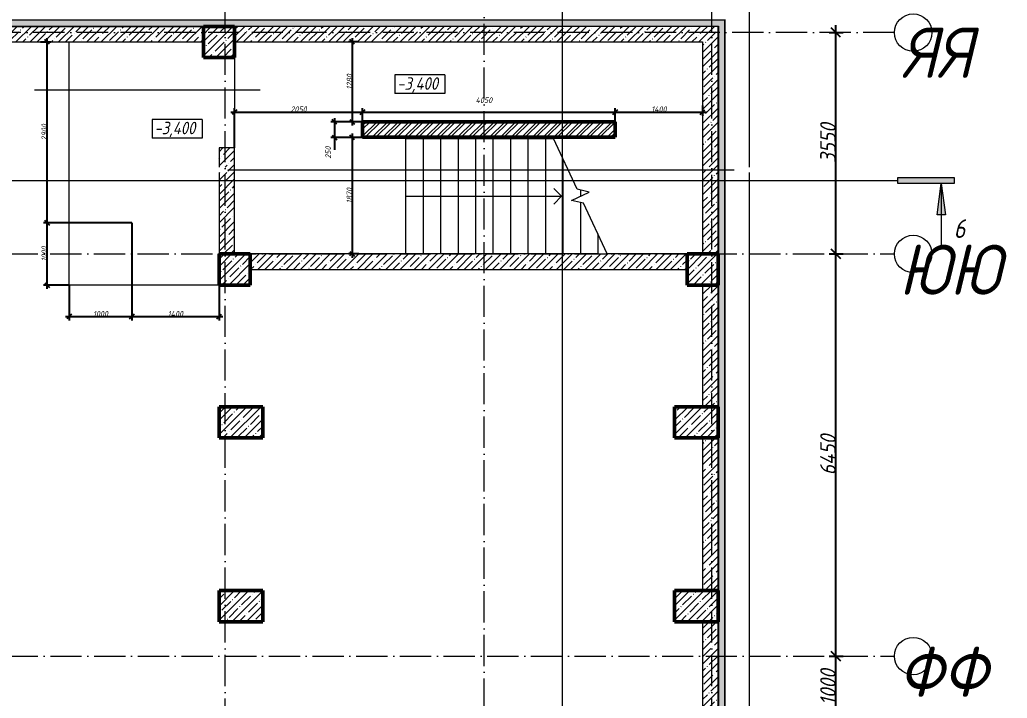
# Model space of a CAD drawing. Header units: millimetres. Extents: x -606178 to 312196, y -19338 to 632709.
# Drawn here: x -510011 to -494185, y 526699 to 537581 of the extents above; entities that cross this region are included whole.
import ezdxf

# ---------------------------------------------------------------- set-up
doc = ezdxf.new("R2010")
doc.units = ezdxf.units.MM
doc.linetypes.add('50_200_ШТРИХ_1Т_ш5_п1_п1_', pattern=[700, 500, -100, 0, -100])
for name, color, linetype, lineweight in [('A-____-____-DIMS', 7, 'Continuous', 9), ('A-DETL-GENF-OTLN-2', 7, 'Continuous', 5), ('A-FLOR-____-OTLN', 7, 'Continuous', 9), ('A-WALL-____-MCUT', 7, 'Continuous', 13), ('A-WALL-____-MCUT-1', 7, 'Continuous', 9), ('A-WALL-____-MCUT-2', 7, 'Continuous', 50), ('A-WALL-____-MCUT-3', 7, 'Continuous', 9), ('A-WALL-____-PATT-1', 7, 'Continuous', 9), ('A-WALL-FNSH-MCUT-1', 7, 'Continuous', 9), ('G-____-____-DIMS', 7, 'Continuous', 9), ('G-____-____-SYMB', 7, 'Continuous', 9), ('S-COLS-____-MCUT', 7, 'Continuous', 50), ('S-COLS-____-OTLN', 7, 'Continuous', 9), ('S-GRID-____-IDEN', 7, 'Continuous', 9), ('S-GRID-____-OTLN-1', 7, '50_200_ШТРИХ_1Т_ш5_п1_п1_', 9), ('S-STRS-____-MBND', 7, 'Continuous', 9), ('S-STRS-____-OTLN-1', 7, 'Continuous', 9)]:
    doc.layers.add(name, color=color, linetype=linetype, lineweight=lineweight)
for name, color, linetype, lineweight, true_color in [('A-DETL-GENF-OTLN-3', 9, 'Continuous', 9, 0x808080), ('A-WALL-____-PATT-2', 7, 'Continuous', 9, 0x787878), ('G-____-____-SYMB-1', 9, 'Continuous', 9, 0x808080)]:
    doc.layers.add(name, color=color, linetype=linetype, lineweight=lineweight, true_color=true_color)
doc.styles.add('ISOCPEUR_I', font='isocpeui.ttf', dxfattribs={"width": 0.9, "height": 2.5})
doc.styles.add('ISOCPEUR_I_1', font='isocpeui.ttf', dxfattribs={"width": 0.85, "height": 2.5})
doc.styles.add('ISOCPEUR_I_2', font='isocpeui.ttf', dxfattribs={"width": 0.85, "height": 2.3})
doc.styles.add('ISOCPEUR_I_7', font='isocpeui.ttf', dxfattribs={"width": 0.9, "height": 90})
doc.styles.add('ISOCPEUR_I_9', font='isocpeui.ttf', dxfattribs={"width": 0.9, "height": 250})
doc.dimstyles.new('ISO-1_8_0_9К_СРЕДНИЙ_Кладочные', dxfattribs={"dimscale": 304.8, "dimtxt": 89.638306, "dimasz": 0.246063, "dimexe": 0.19685, "dimexo": 0, "dimgap": 0, "dimtad": 1, "dimdec": 3, "dimrnd": 0.001, "dimdsep": 46, "dimtxsty": 'ISOCPEUR_I_7', "dimblk1": 'OBLIQUE', "dimblk2": 'OBLIQUE', "dimsah": 1, "dimcen": 0.09, "dimdle": 0.19685, "dimazin": 0, "dimtfac": 1, "dimtdec": 4, "dimtix": 1, "dimtmove": 2, "dimatfit": 3, "dimfxl": 1, "dimtvp": 1, "dimtolj": 1, "dimtzin": 0, "dimarcsym": 2})
doc.dimstyles.new('ISO-1_8_0_9К_СРЕДНИЙ_Кладочные_1', dxfattribs={"dimscale": 304.8, "dimtxt": 89.638306, "dimasz": 0.246063, "dimexe": 0.19685, "dimexo": 0, "dimgap": 0, "dimtad": 1, "dimdec": 3, "dimrnd": 0.001, "dimdsep": 46, "dimtxsty": 'ISOCPEUR_I_7', "dimblk1": 'OBLIQUE', "dimblk2": 'OBLIQUE', "dimsah": 1, "dimcen": 0.09, "dimdle": 0.19685, "dimazin": 0, "dimtfac": 1, "dimtdec": 4, "dimtix": 1, "dimtmove": 0, "dimatfit": 3, "dimfxl": 1, "dimtvp": 1, "dimtolj": 1, "dimtzin": 0, "dimarcsym": 2})
doc.dimstyles.new('ISO-1_8_0_9К_СРЕДНИЙ_Кладочные_2', dxfattribs={"dimscale": 304.8, "dimtxt": 89.638306, "dimasz": 0.246063, "dimexe": 0.19685, "dimexo": 0, "dimgap": 0, "dimtad": 1, "dimdec": 3, "dimrnd": 0.001, "dimdsep": 46, "dimtxsty": 'ISOCPEUR_I_7', "dimblk1": 'OBLIQUE', "dimblk2": 'OBLIQUE', "dimsah": 1, "dimcen": 0.09, "dimdle": 0.19685, "dimazin": 0, "dimtfac": 1, "dimtdec": 4, "dimtix": 1, "dimtmove": 1, "dimatfit": 3, "dimfxl": 1, "dimtvp": 1, "dimtolj": 1, "dimtzin": 0, "dimarcsym": 2})
doc.dimstyles.new('ISO-2_5_0_9К_БОЛЬШОЙ_ОСИ', dxfattribs={"dimscale": 304.8, "dimtxt": 248.995294, "dimasz": 0.492126, "dimexe": 0.393701, "dimexo": 0, "dimgap": 0, "dimtad": 1, "dimdec": 0, "dimzin": 0, "dimdsep": 46, "dimtxsty": 'ISOCPEUR_I_9', "dimblk1": 'OBLIQUE', "dimblk2": 'OBLIQUE', "dimsah": 1, "dimcen": 0.09, "dimdle": 0.393701, "dimazin": 0, "dimtfac": 1, "dimtdec": 4, "dimtix": 1, "dimtmove": 0, "dimatfit": 3, "dimfxl": 1, "dimtvp": 1, "dimtolj": 1, "dimtzin": 0, "dimarcsym": 2})
pattern_1 = [(45, (-600067.05, 451794.26), (-114.04925, 114.04925), []), (45, (-599953, 451794.26), (-114.04925, 114.04925), [201.612, -40.322, 3.353, -36.97])]
pattern_2 = [(0, (-600067.05, 451794.26), (120.967, 69.841), [80.645, -161.29]), (120, (-600067.05, 451794.26), (-120.96808, 69.84086), [80.645, -161.29]), (60, (-600067.05, 451794.26), (-8e-05, 139.68186), [0, -161.29, 80.645, 0])]

# ---------------------------------------------------------------- blocks, each defined once
blk = doc.blocks.new('BSC_Колонна _Прямоугольная - 500х700-V111-АР1_Кладочный план подвала в осях 1-64_Ю-ЯЯ')
at = {"layer": 'S-COLS-____-OTLN'}
h = blk.add_hatch(dxfattribs=at)
h.set_pattern_fill('FP_127', color=256, style=0, pattern_type=2)
h.set_pattern_definition([(315, (-79331.04, 93600), (114.04925, 114.04925), []), (315, (-79331.04, 93485.95), (114.04925, 114.04925), [201.613, -40.323, 3.353, -36.97])])
h.paths.add_polyline_path([(-250, 350), (-250, -350), (250, -350), (250, 350)], flags=0)
at = {"layer": 'S-COLS-____-MCUT'}
for p, q in [((250, 350), (-250, 350)), ((-250, 350), (-250, -350)), ((250, -350), (250, 350)), ((-250, -350), (250, -350))]:
    blk.add_line(p, q, dxfattribs=at)
blk = doc.blocks.new('BSC_Колонна _Прямоугольная - 500х700-V112-АР1_Кладочный план подвала в осях 1-64_Ю-ЯЯ')
at = {"layer": 'S-COLS-____-OTLN'}
h = blk.add_hatch(dxfattribs=at)
h.set_pattern_fill('FP_128', color=256, style=0, pattern_type=2)
h.set_pattern_definition([(315, (-79331.04, 100900), (114.04925, 114.04925), []), (315, (-79331.04, 100785.95), (114.04925, 114.04925), [201.613, -40.323, 3.353, -36.97])])
h.paths.add_polyline_path([(-250, 350), (-250, -350), (250, -350), (250, 350)], flags=0)
at = {"layer": 'S-COLS-____-MCUT'}
for p, q in [((250, 350), (-250, 350)), ((-250, 350), (-250, -350)), ((250, -350), (250, 350)), ((-250, -350), (250, -350))]:
    blk.add_line(p, q, dxfattribs=at)
blk = doc.blocks.new('BSC_Колонна _Прямоугольная - 500х500-V113-АР1_Кладочный план подвала в осях 1-64_Ю-ЯЯ')
at = {"layer": 'S-COLS-____-OTLN'}
h = blk.add_hatch(dxfattribs=at)
h.set_pattern_fill('FP_129', color=256, style=0, pattern_type=2)
h.set_pattern_definition([(135, (85431.04, -93250), (-114.04925, -114.04925), []), (135, (85431.04, -93135.95), (-114.04925, -114.04925), [201.613, -40.323, 3.353, -36.97])])
h.paths.add_polyline_path([(250, 250), (-250, 250), (-250, -250), (250, -250)], flags=0)
at = {"layer": 'S-COLS-____-MCUT'}
for p, q in [((250, 250), (-250, 250)), ((-250, 250), (-250, -250)), ((250, -250), (250, 250)), ((-250, -250), (250, -250))]:
    blk.add_line(p, q, dxfattribs=at)
blk = doc.blocks.new('BSC_Колонна _Прямоугольная - 500х500-V114-АР1_Кладочный план подвала в осях 1-64_Ю-ЯЯ')
at = {"layer": 'S-COLS-____-OTLN'}
h = blk.add_hatch(dxfattribs=at)
h.set_pattern_fill('FP_130', color=256, style=0, pattern_type=2)
h.set_pattern_definition([(135, (81781.04, -101000), (-114.04925, -114.04925), []), (135, (81781.04, -100885.95), (-114.04925, -114.04925), [201.613, -40.323, 3.353, -36.97])])
h.paths.add_polyline_path([(250, 250), (-250, 250), (-250, -250), (250, -250)], flags=0)
at = {"layer": 'S-COLS-____-MCUT'}
for p, q in [((250, 250), (-250, 250)), ((-250, 250), (-250, -250)), ((250, -250), (250, 250)), ((-250, -250), (250, -250))]:
    blk.add_line(p, q, dxfattribs=at)
blk = doc.blocks.new('BSC_Колонна _Прямоугольная - 500х700-V170-АР1_Кладочный план подвала в осях 1-64_Ю-ЯЯ')
at = {"layer": 'S-COLS-____-OTLN'}
h = blk.add_hatch(dxfattribs=at)
h.set_pattern_fill('FP_189', color=256, style=0, pattern_type=2)
h.set_pattern_definition([(315, (-76381.04, 93600), (114.04925, 114.04925), []), (315, (-76381.04, 93485.95), (114.04925, 114.04925), [201.613, -40.323, 3.353, -36.97])])
h.paths.add_polyline_path([(-250, 350), (-250, -350), (250, -350), (250, 350)], flags=0)
at = {"layer": 'S-COLS-____-MCUT'}
for p, q in [((250, 350), (-250, 350)), ((-250, 350), (-250, -350)), ((250, -350), (250, 350)), ((-250, -350), (250, -350))]:
    blk.add_line(p, q, dxfattribs=at)
blk = doc.blocks.new('BSC_Колонна _Прямоугольная - 500х700-V171-АР1_Кладочный план подвала в осях 1-64_Ю-ЯЯ')
at = {"layer": 'S-COLS-____-OTLN'}
h = blk.add_hatch(dxfattribs=at)
h.set_pattern_fill('FP_190', color=256, style=0, pattern_type=2)
h.set_pattern_definition([(315, (-76381.04, 100900), (114.04925, 114.04925), []), (315, (-76381.04, 100785.95), (114.04925, 114.04925), [201.613, -40.323, 3.353, -36.97])])
h.paths.add_polyline_path([(-250, 350), (-250, -350), (250, -350), (250, 350)], flags=0)
at = {"layer": 'S-COLS-____-MCUT'}
for p, q in [((250, 350), (-250, 350)), ((-250, 350), (-250, -350)), ((250, -350), (250, 350)), ((-250, -350), (250, -350))]:
    blk.add_line(p, q, dxfattribs=at)
blk = doc.blocks.new('BSC_Колонна _Прямоугольная - 500х500-V174-АР1_Кладочный план подвала в осях 1-64_Ю-ЯЯ')
at = {"layer": 'S-COLS-____-OTLN'}
h = blk.add_hatch(dxfattribs=at)
h.set_pattern_fill('FP_193', color=256, style=0, pattern_type=2)
h.set_pattern_definition([(135, (81781.04, -93500), (-114.04925, -114.04925), []), (135, (81781.04, -93385.95), (-114.04925, -114.04925), [201.613, -40.323, 3.353, -36.97])])
h.paths.add_polyline_path([(250, 250), (-250, 250), (-250, -250), (250, -250)], flags=0)
at = {"layer": 'S-COLS-____-MCUT'}
for p, q in [((250, 250), (-250, 250)), ((-250, 250), (-250, -250)), ((250, -250), (250, 250)), ((-250, -250), (250, -250))]:
    blk.add_line(p, q, dxfattribs=at)
blk = doc.blocks.new('DET_L_Имитация разреза_ISO2-5 - Низ-27490008-АР1_Кладочный план подвала в осях 1-64_Ю-ЯЯ')
at = {"layer": 'A-DETL-GENF-OTLN-3'}
blk.add_line((143, 0), (3757, 0), dxfattribs=at)
blk = doc.blocks.new('DET_L_Имитация разреза_ISO2-5 - Верх-28995614-АР1_Кладочный план подвала в осях 1-64_Ю-ЯЯ')
at = {"layer": 'A-DETL-GENF-OTLN-3'}
blk.add_line((143, 0), (8257, 0), dxfattribs=at)
blk = doc.blocks.new('Ось сетки - Круг_Ø6_00__ISO-2_5_0_9K_-25732049-АР1_Кладочный план подвала в осях 1-64_Ю-ЯЯ')
at = {"layer": 'S-GRID-____-IDEN'}
blk.add_circle((0, 0), 3, dxfattribs=at)
blk = doc.blocks.new('_Oblique')
at = {"color": 0, "linetype": 'ByBlock', "lineweight": -2}
blk.add_line((-0.5, -0.5), (0.5, 0.5), dxfattribs=at)
blk = doc.blocks.new('*D3851')
at = {"layer": 'A-____-____-DIMS', "color": 0, "lineweight": -2, "transparency": 16777216}
for p, q in [((-496933, 526255), (-496933, 527495)), ((-497039, 527375), (-496813, 527375)), ((-497039, 526375), (-496813, 526375))]:
    blk.add_line(p, q, dxfattribs=at)
at = {"layer": 'Defpoints', "color": 0, "transparency": 16777216}
for p in [(-497039, 527375), (-496933, 527375), (-497039, 526375)]:
    blk.add_point(p, dxfattribs=at)
at = {"layer": 'A-____-____-DIMS', "color": 0, "lineweight": -2, "transparency": 16777216, "xscale": 150, "yscale": 150, "zscale": 150}
for p, rotation in [((-496933, 527375), 90), ((-496933, 526375), 270)]:
    blk.add_blockref('_Oblique', p, dxfattribs=dict(at, rotation=rotation))
at = {"layer": 'A-____-____-DIMS', "color": 0, "transparency": 16777216, "insert": (-497058, 526875), "char_height": 250, "width": 701.02, "attachment_point": 5, "rotation": 90, "style": 'ISOCPEUR_I_9'}
blk.add_mtext('\\A1;1000', dxfattribs=at)
blk = doc.blocks.new('*D3852')
at = {"layer": 'A-____-____-DIMS', "color": 0, "lineweight": -2, "transparency": 16777216}
for p, q in [((-497039, 533825), (-496813, 533825)), ((-496933, 527255), (-496933, 533945)), ((-497039, 527375), (-496813, 527375))]:
    blk.add_line(p, q, dxfattribs=at)
at = {"layer": 'Defpoints', "color": 0, "transparency": 16777216}
for p in [(-497039, 533825), (-496933, 533825), (-497039, 527375)]:
    blk.add_point(p, dxfattribs=at)
at = {"layer": 'A-____-____-DIMS', "color": 0, "lineweight": -2, "transparency": 16777216, "xscale": 150, "yscale": 150, "zscale": 150}
for p, rotation in [((-496933, 533825), 90), ((-496933, 527375), 270)]:
    blk.add_blockref('_Oblique', p, dxfattribs=dict(at, rotation=rotation))
at = {"layer": 'A-____-____-DIMS', "color": 0, "transparency": 16777216, "insert": (-497058, 530600), "char_height": 250, "width": 781.46, "attachment_point": 5, "rotation": 90, "style": 'ISOCPEUR_I_9'}
blk.add_mtext('\\A1;6450', dxfattribs=at)
blk = doc.blocks.new('*D3853')
at = {"layer": 'A-____-____-DIMS', "color": 0, "lineweight": -2, "transparency": 16777216}
for p, q in [((-496933, 533705), (-496933, 537495)), ((-497039, 537375), (-496813, 537375)), ((-497039, 533825), (-496813, 533825))]:
    blk.add_line(p, q, dxfattribs=at)
at = {"layer": 'Defpoints', "color": 0, "transparency": 16777216}
for p in [(-497039, 537375), (-496933, 537375), (-497039, 533825)]:
    blk.add_point(p, dxfattribs=at)
at = {"layer": 'A-____-____-DIMS', "color": 0, "lineweight": -2, "transparency": 16777216, "xscale": 150, "yscale": 150, "zscale": 150}
for p, rotation in [((-496933, 537375), 90), ((-496933, 533825), 270)]:
    blk.add_blockref('_Oblique', p, dxfattribs=dict(at, rotation=rotation))
at = {"layer": 'A-____-____-DIMS', "color": 0, "transparency": 16777216, "insert": (-497058, 535600), "char_height": 250, "width": 758.48, "attachment_point": 5, "rotation": 90, "style": 'ISOCPEUR_I_9'}
blk.add_mtext('\\A1;3550', dxfattribs=at)
blk = doc.blocks.new('Разрез - Концевая часть разреза-18266132-АР1_Кладочный план подвала в осях 1-64_Ю-ЯЯ')
at = {"layer": 'G-____-____-SYMB'}
for points in [[(0, 0.5), (0, -0.5), (-9, -0.5), (-9, 0.5)], [(-6.29, -5.5), (-7.61, -5.5), (-6.95, -0.5)]]:
    blk.add_hatch(color=256, dxfattribs=at).paths.add_polyline_path(points, flags=0)
for p, q in [((0, 0.5), (-9, 0.5)), ((-9, 0.5), (-9, -0.5)), ((0, -0.5), (0, 0.5)), ((-9, -0.5), (0, -0.5)), ((-6.95, -0.5), (-7.61, -5.5)), ((-6.95, -0.5), (-6.95, -10.5)), ((-6.29, -5.5), (-6.95, -0.5)), ((-7.61, -5.5), (-6.29, -5.5))]:
    blk.add_line(p, q, dxfattribs=at)
blk = doc.blocks.new('Высотные отметки - 9_5х3_5_h_-17668430-АР1_Кладочный план подвала в осях 1-64_Ю-ЯЯ')
at = {"layer": 'G-____-____-DIMS'}
for p, q in [((-4, 3), (-4, 0)), ((4, 3), (-4, 3)), ((4, 3), (4, 0)), ((4, 0), (-4, 0))]:
    blk.add_line(p, q, dxfattribs=at)
blk = doc.blocks.new('*D3797')
at = {"layer": 'A-____-____-DIMS', "color": 0, "lineweight": -2, "transparency": 16777216}
for p, q in [((-508217, 534325), (-509633, 534325)), ((-509573, 533265), (-509573, 534385)), ((-509217, 533325), (-509633, 533325))]:
    blk.add_line(p, q, dxfattribs=at)
at = {"layer": 'Defpoints', "color": 0, "transparency": 16777216}
for p in [(-509573, 534325), (-508217, 534325), (-509217, 533325)]:
    blk.add_point(p, dxfattribs=at)
at = {"layer": 'A-____-____-DIMS', "color": 0, "lineweight": -2, "transparency": 16777216, "xscale": 75, "yscale": 75, "zscale": 75}
for p, rotation in [((-509573, 534325), 90), ((-509573, 533325), 270)]:
    blk.add_blockref('_Oblique', p, dxfattribs=dict(at, rotation=rotation))
at = {"layer": 'A-____-____-DIMS', "color": 0, "transparency": 16777216, "insert": (-509618, 533825), "char_height": 90, "width": 504.73, "attachment_point": 5, "rotation": 90, "style": 'ISOCPEUR_I_7'}
blk.add_mtext('\\A1;1000', dxfattribs=at)
blk = doc.blocks.new('*D3798')
at = {"layer": 'A-____-____-DIMS', "color": 0, "lineweight": -2, "transparency": 16777216}
for p, q in [((-509679, 537225), (-509513, 537225)), ((-509573, 534265), (-509573, 537285)), ((-508217, 534325), (-509633, 534325))]:
    blk.add_line(p, q, dxfattribs=at)
at = {"layer": 'Defpoints', "color": 0, "transparency": 16777216}
for p in [(-509679, 537225), (-509573, 537225), (-508217, 534325)]:
    blk.add_point(p, dxfattribs=at)
at = {"layer": 'A-____-____-DIMS', "color": 0, "lineweight": -2, "transparency": 16777216, "xscale": 75, "yscale": 75, "zscale": 75}
for p, rotation in [((-509573, 537225), 90), ((-509573, 534325), 270)]:
    blk.add_blockref('_Oblique', p, dxfattribs=dict(at, rotation=rotation))
at = {"layer": 'A-____-____-DIMS', "color": 0, "transparency": 16777216, "insert": (-509618, 535775), "char_height": 90, "width": 546.1, "attachment_point": 5, "rotation": 90, "style": 'ISOCPEUR_I_7'}
blk.add_mtext('\\A1;2900', dxfattribs=at)
blk = doc.blocks.new('*D3799')
at = {"layer": 'A-____-____-DIMS', "color": 0, "lineweight": -2, "transparency": 16777216}
for p, q in [((-508217, 534325), (-508217, 532759)), ((-509217, 533325), (-509217, 532759)), ((-509277, 532819), (-508157, 532819))]:
    blk.add_line(p, q, dxfattribs=at)
at = {"layer": 'Defpoints', "color": 0, "transparency": 16777216}
for p in [(-508217, 534325), (-509217, 533325), (-508217, 532819)]:
    blk.add_point(p, dxfattribs=at)
at = {"layer": 'A-____-____-DIMS', "color": 0, "lineweight": -2, "transparency": 16777216, "xscale": 75, "yscale": 75, "zscale": 75, "rotation": 180}
blk.add_blockref('_Oblique', (-509217, 532819), dxfattribs=at)
at = {"layer": 'A-____-____-DIMS', "color": 0, "lineweight": -2, "transparency": 16777216, "xscale": 75, "yscale": 75, "zscale": 75}
blk.add_blockref('_Oblique', (-508217, 532819), dxfattribs=at)
at = {"layer": 'A-____-____-DIMS', "color": 0, "transparency": 16777216, "insert": (-508717, 532864), "char_height": 90, "width": 504.73, "attachment_point": 5, "style": 'ISOCPEUR_I_7'}
blk.add_mtext('\\A1;1000', dxfattribs=at)
blk = doc.blocks.new('*D3800')
at = {"layer": 'A-____-____-DIMS', "color": 0, "lineweight": -2, "transparency": 16777216}
for p, q in [((-508217, 534325), (-508217, 532759)), ((-506817, 533825), (-506817, 532759)), ((-508277, 532819), (-506757, 532819))]:
    blk.add_line(p, q, dxfattribs=at)
at = {"layer": 'Defpoints', "color": 0, "transparency": 16777216}
for p in [(-508217, 534325), (-506817, 533825), (-506817, 532819)]:
    blk.add_point(p, dxfattribs=at)
at = {"layer": 'A-____-____-DIMS', "color": 0, "lineweight": -2, "transparency": 16777216, "xscale": 75, "yscale": 75, "zscale": 75, "rotation": 180}
blk.add_blockref('_Oblique', (-508217, 532819), dxfattribs=at)
at = {"layer": 'A-____-____-DIMS', "color": 0, "lineweight": -2, "transparency": 16777216, "xscale": 75, "yscale": 75, "zscale": 75}
blk.add_blockref('_Oblique', (-506817, 532819), dxfattribs=at)
at = {"layer": 'A-____-____-DIMS', "color": 0, "transparency": 16777216, "insert": (-507517, 532864), "char_height": 90, "width": 521.28, "attachment_point": 5, "style": 'ISOCPEUR_I_7'}
blk.add_mtext('\\A1;1400', dxfattribs=at)
blk = doc.blocks.new('*D3905')
at = {"layer": 'A-____-____-DIMS', "color": 0, "lineweight": -2, "transparency": 16777216}
for p, q in [((-506627, 536101), (-504457, 536101)), ((-506567, 535525), (-506567, 536161)), ((-504517, 535945), (-504517, 536161))]:
    blk.add_line(p, q, dxfattribs=at)
at = {"layer": 'Defpoints', "color": 0, "transparency": 16777216}
for p in [(-504517, 536101), (-504517, 535945), (-506567, 535525)]:
    blk.add_point(p, dxfattribs=at)
at = {"layer": 'A-____-____-DIMS', "color": 0, "lineweight": -2, "transparency": 16777216, "xscale": 75, "yscale": 75, "zscale": 75, "rotation": 180}
blk.add_blockref('_Oblique', (-506567, 536101), dxfattribs=at)
at = {"layer": 'A-____-____-DIMS', "color": 0, "lineweight": -2, "transparency": 16777216, "xscale": 75, "yscale": 75, "zscale": 75}
blk.add_blockref('_Oblique', (-504517, 536101), dxfattribs=at)
at = {"layer": 'A-____-____-DIMS', "color": 0, "transparency": 16777216, "insert": (-505542, 536146), "char_height": 90, "width": 546.1, "attachment_point": 5, "style": 'ISOCPEUR_I_7'}
blk.add_mtext('\\A1;2050', dxfattribs=at)
blk = doc.blocks.new('*D3906')
at = {"layer": 'A-____-____-DIMS', "color": 0, "lineweight": -2, "transparency": 16777216}
for p, q in [((-504577, 536101), (-500407, 536101)), ((-504517, 535945), (-504517, 536161)), ((-500467, 535945), (-500467, 536161))]:
    blk.add_line(p, q, dxfattribs=at)
at = {"layer": 'Defpoints', "color": 0, "transparency": 16777216}
for p in [(-500467, 536101), (-504517, 535945), (-500467, 535945)]:
    blk.add_point(p, dxfattribs=at)
at = {"layer": 'A-____-____-DIMS', "color": 0, "lineweight": -2, "transparency": 16777216, "xscale": 75, "yscale": 75, "zscale": 75, "rotation": 180}
blk.add_blockref('_Oblique', (-504517, 536101), dxfattribs=at)
at = {"layer": 'A-____-____-DIMS', "color": 0, "lineweight": -2, "transparency": 16777216, "xscale": 75, "yscale": 75, "zscale": 75}
blk.add_blockref('_Oblique', (-500467, 536101), dxfattribs=at)
at = {"layer": 'A-____-____-DIMS', "color": 0, "transparency": 16777216, "insert": (-502706, 536336), "char_height": 90, "width": 562.65, "attachment_point": 1, "line_spacing_factor": 1.149209, "style": 'ISOCPEUR_I_7'}
blk.add_mtext('\\A1;4050', dxfattribs=at)
blk = doc.blocks.new('*D3907')
at = {"layer": 'A-____-____-DIMS', "color": 0, "lineweight": -2, "transparency": 16777216}
for p, q in [((-499067, 536207), (-499067, 536041)), ((-500527, 536101), (-499007, 536101)), ((-500467, 535945), (-500467, 536161))]:
    blk.add_line(p, q, dxfattribs=at)
at = {"layer": 'Defpoints', "color": 0, "transparency": 16777216}
for p in [(-499067, 536207), (-499067, 536101), (-500467, 535945)]:
    blk.add_point(p, dxfattribs=at)
at = {"layer": 'A-____-____-DIMS', "color": 0, "lineweight": -2, "transparency": 16777216, "xscale": 75, "yscale": 75, "zscale": 75, "rotation": 180}
blk.add_blockref('_Oblique', (-500467, 536101), dxfattribs=at)
at = {"layer": 'A-____-____-DIMS', "color": 0, "lineweight": -2, "transparency": 16777216, "xscale": 75, "yscale": 75, "zscale": 75}
blk.add_blockref('_Oblique', (-499067, 536101), dxfattribs=at)
at = {"layer": 'A-____-____-DIMS', "color": 0, "transparency": 16777216, "insert": (-499767, 536146), "char_height": 90, "width": 521.28, "attachment_point": 5, "style": 'ISOCPEUR_I_7'}
blk.add_mtext('\\A1;1400', dxfattribs=at)
blk = doc.blocks.new('*D3908')
at = {"layer": 'A-____-____-DIMS', "color": 0, "lineweight": -2, "transparency": 16777216}
for p, q in [((-504576, 537225), (-504742, 537225)), ((-504682, 537285), (-504682, 535885)), ((-504517, 535945), (-504742, 535945))]:
    blk.add_line(p, q, dxfattribs=at)
at = {"layer": 'Defpoints', "color": 0, "transparency": 16777216}
for p in [(-504576, 537225), (-504682, 535945), (-504517, 535945)]:
    blk.add_point(p, dxfattribs=at)
at = {"layer": 'A-____-____-DIMS', "color": 0, "lineweight": -2, "transparency": 16777216, "xscale": 75, "yscale": 75, "zscale": 75}
for p, rotation in [((-504682, 537225), 90), ((-504682, 535945), 270)]:
    blk.add_blockref('_Oblique', p, dxfattribs=dict(at, rotation=rotation))
at = {"layer": 'A-____-____-DIMS', "color": 0, "transparency": 16777216, "insert": (-504727, 536585), "char_height": 90, "width": 504.73, "attachment_point": 5, "rotation": 90, "style": 'ISOCPEUR_I_7'}
blk.add_mtext('\\A1;1280', dxfattribs=at)
blk = doc.blocks.new('*D3909')
at = {"layer": 'A-____-____-DIMS', "color": 0, "lineweight": -2, "transparency": 16777216}
for p, q in [((-504517, 535945), (-505027, 535945)), ((-504967, 536005), (-504967, 535695)), ((-504517, 535695), (-505027, 535695)), ((-504967, 535695), (-504967, 535497))]:
    blk.add_line(p, q, dxfattribs=at)
at = {"layer": 'Defpoints', "color": 0, "transparency": 16777216}
for p in [(-504517, 535945), (-504967, 535695), (-504517, 535695)]:
    blk.add_point(p, dxfattribs=at)
at = {"layer": 'A-____-____-DIMS', "color": 0, "lineweight": -2, "transparency": 16777216, "xscale": 75, "yscale": 75, "zscale": 75}
for p, rotation in [((-504967, 535945), 90), ((-504967, 535695), 270)]:
    blk.add_blockref('_Oblique', p, dxfattribs=dict(at, rotation=rotation))
at = {"layer": 'A-____-____-DIMS', "color": 0, "transparency": 16777216, "insert": (-505113, 535352), "char_height": 90, "width": 409.58, "attachment_point": 1, "rotation": 90, "line_spacing_factor": 1.149209, "style": 'ISOCPEUR_I_7'}
blk.add_mtext('\\A1;250', dxfattribs=at)
blk = doc.blocks.new('*D3910')
at = {"layer": 'A-____-____-DIMS', "color": 0, "lineweight": -2, "transparency": 16777216}
for p, q in [((-504682, 535755), (-504682, 533765)), ((-504517, 535695), (-504742, 535695)), ((-504576, 533825), (-504742, 533825))]:
    blk.add_line(p, q, dxfattribs=at)
at = {"layer": 'Defpoints', "color": 0, "transparency": 16777216}
for p in [(-504517, 535695), (-504682, 533825), (-504576, 533825)]:
    blk.add_point(p, dxfattribs=at)
at = {"layer": 'A-____-____-DIMS', "color": 0, "lineweight": -2, "transparency": 16777216, "xscale": 75, "yscale": 75, "zscale": 75}
for p, rotation in [((-504682, 535695), 90), ((-504682, 533825), 270)]:
    blk.add_blockref('_Oblique', p, dxfattribs=dict(at, rotation=rotation))
at = {"layer": 'A-____-____-DIMS', "color": 0, "transparency": 16777216, "insert": (-504728, 534760), "char_height": 90, "width": 504.73, "attachment_point": 5, "rotation": 90, "style": 'ISOCPEUR_I_7'}
blk.add_mtext('\\A1;1870', dxfattribs=at)

msp = doc.modelspace()

# ---------------------------------------------------------------- hatches: boundary and pattern name
at = {"layer": 'A-WALL-____-PATT-1'}
h = msp.add_hatch(dxfattribs=at)
h.set_pattern_fill('FP_54', color=256, style=0, pattern_type=2)
h.set_pattern_definition(pattern_2)
h.paths.add_polyline_path([(-498815.047, 537477.3011), (-498815.047, 537577.3011), (-574017.047, 537577.3011), (-574017.047, 537477.3011), (-498817.047, 537477.3011)], flags=0)
h.paths.add_polyline_path([(-575617.047, 537477.3011), (-575617.047, 537577.3011), (-602519.047, 537577.3011), (-602519.047, 537477.3011), (-578871.5317, 537477.3011)], flags=0)
h = msp.add_hatch(dxfattribs=at)
h.set_pattern_fill('FP_1', color=256, style=0, pattern_type=2)
h.set_pattern_definition(pattern_1)
h.paths.add_polyline_path([(-507067.047, 537225.3011), (-507067.047, 537475.3011), (-510817.047, 537475.3011), (-510817.047, 537225.3011), (-508172.8579, 537225.3011)], flags=0)
h = msp.add_hatch(dxfattribs=at)
h.set_pattern_fill('FP_1', color=256, style=0, pattern_type=2)
h.set_pattern_definition(pattern_1)
h.paths.add_polyline_path([(-506567.047, 537225.3011), (-499067.047, 537225.3011), (-499067.047, 537475.3011), (-506567.047, 537475.3011)], flags=0)
h = msp.add_hatch(dxfattribs=at)
h.set_pattern_fill('FP_1', color=256, style=0, pattern_type=2)
h.set_pattern_definition(pattern_1)
h.paths.add_polyline_path([(-499067.047, 533825.3011), (-498817.047, 533825.3011), (-498817.047, 537475.3011), (-499067.047, 537475.3011), (-499067.047, 534850.2889)], flags=0)
h = msp.add_hatch(dxfattribs=at)
h.set_pattern_fill('FP_54', color=256, style=0, pattern_type=2)
h.set_pattern_definition(pattern_2)
h.paths.add_polyline_path([(-498764.5892, 493275.3011), (-498715.047, 493275.3011), (-498715.047, 537577.3011), (-498815.047, 537577.3011), (-498815.047, 493275.3011)], flags=0)
h = msp.add_hatch(dxfattribs=at)
h.set_pattern_fill('FP_1', color=256, style=0, pattern_type=2)
h.set_pattern_definition(pattern_1)
h.paths.add_polyline_path([(-506673.9533, 533825.3011), (-506567.047, 533825.3011), (-506567.047, 535525.3011), (-506817.047, 535525.3011), (-506817.047, 535218.6694), (-506673.9533, 535218.6694), (-506673.9533, 535131.9328), (-506817.047, 535131.9328), (-506817.047, 533825.3011)], flags=0)
h = msp.add_hatch(dxfattribs=at)
h.set_pattern_fill('FP_1', color=256, style=0, pattern_type=2)
h.set_pattern_definition(pattern_1)
h.paths.add_polyline_path([(-499317.047, 533575.3011), (-499317.047, 533825.3011), (-506317.047, 533825.3011), (-506317.047, 533575.3011), (-500595.7124, 533575.3011)], flags=0)
h = msp.add_hatch(dxfattribs=at)
h.set_pattern_fill('FP_1', color=256, style=0, pattern_type=2)
h.set_pattern_definition(pattern_1)
h.paths.add_polyline_path([(-499067.047, 531375.3011), (-498817.047, 531375.3011), (-498817.047, 533325.3011), (-499067.047, 533325.3011), (-499067.047, 531621.314)], flags=0)
h = msp.add_hatch(dxfattribs=at)
h.set_pattern_fill('FP_1', color=256, style=0, pattern_type=2)
h.set_pattern_definition(pattern_1)
h.paths.add_polyline_path([(-499067.047, 528425.3011), (-498817.047, 528425.3011), (-498817.047, 530875.3011), (-499067.047, 530875.3011)], flags=0)
h = msp.add_hatch(dxfattribs=at)
h.set_pattern_fill('FP_1', color=256, style=0, pattern_type=2)
h.set_pattern_definition(pattern_1)
h.paths.add_polyline_path([(-499067.047, 525525.3011), (-498817.047, 525525.3011), (-498817.047, 527925.3011), (-499067.047, 527925.3011)], flags=0)
at = {"layer": 'A-WALL-____-PATT-2'}
h = msp.add_hatch(dxfattribs=at)
h.set_pattern_fill('FP_53', color=256, style=0, pattern_type=2)
h.set_pattern_definition([(45, (-600067.05, 451794.26), (-85.53659, 85.53659), []), (45, (-600010.02, 451794.26), (-85.53659, 85.53659), [])])
h.paths.add_polyline_path([(-500467.047, 535695.3011), (-500467.047, 535945.3011), (-504517.047, 535945.3011), (-504517.047, 535695.3011), (-501102.9905, 535695.3011)], flags=0)

# ---------------------------------------------------------------- linework, layer by layer
at = {"layer": 'A-FLOR-____-OTLN'}
for p, q in [((-498317.047, 535218.6694), (-498317.047, 537975.3011)), ((-509217.047, 533325.3011), (-509217.047, 537225.3011)), ((-506567.047, 536975.3011), (-506567.047, 535525.3011)), ((-506567.047, 536975.3011), (-506567.047, 535525.3011)), ((-498317.047, 498625.3011), (-498317.047, 535131.9328)), ((-506817.047, 533325.3011), (-509217.047, 533325.3011))]:
    msp.add_line(p, q, dxfattribs=at)
at = {"layer": 'A-WALL-____-MCUT'}
for p, q in [((-574017.047, 537577.3011), (-498715.047, 537577.3011)), ((-498715.047, 537577.3011), (-498715.047, 493275.3011)), ((-498707.047, 493275.3011), (-498707.047, 537585.3011))]:
    msp.add_line(p, q, dxfattribs=at)
at = {"layer": 'A-WALL-____-MCUT-1'}
for p, q in [((-507067.047, 537475.3011), (-510817.047, 537475.3011)), ((-498817.047, 537475.3011), (-506567.047, 537475.3011)), ((-498817.047, 533825.3011), (-498817.047, 537475.3011)), ((-510817.047, 537225.3011), (-507067.047, 537225.3011)), ((-506567.047, 537225.3011), (-499067.047, 537225.3011)), ((-499067.047, 537225.3011), (-499067.047, 533825.3011)), ((-506817.047, 535525.3011), (-506817.047, 535218.6694)), ((-506567.047, 535525.3011), (-506817.047, 535525.3011)), ((-506567.047, 533825.3011), (-506567.047, 535525.3011)), ((-506817.047, 535131.9328), (-506817.047, 533825.3011)), ((-500747.047, 533825.3011), (-506317.047, 533825.3011)), ((-499317.047, 533825.3011), (-500595.8744, 533825.3011)), ((-506317.047, 533575.3011), (-499317.047, 533575.3011)), ((-499067.047, 533325.3011), (-499067.047, 531375.3011)), ((-498817.047, 531375.3011), (-498817.047, 533325.3011)), ((-499067.047, 530875.3011), (-499067.047, 528425.3011)), ((-498817.047, 528425.3011), (-498817.047, 530875.3011)), ((-499067.047, 527925.3011), (-499067.047, 525525.3011)), ((-498817.047, 525525.3011), (-498817.047, 527925.3011))]:
    msp.add_line(p, q, dxfattribs=at)
at = {"layer": 'A-WALL-____-MCUT-2'}
for p, q in [((-500467.047, 535945.3011), (-504517.047, 535945.3011)), ((-504517.047, 535945.3011), (-504517.047, 535695.3011)), ((-500467.047, 535695.3011), (-500467.047, 535945.3011)), ((-504517.047, 535695.3011), (-500467.047, 535695.3011))]:
    msp.add_line(p, q, dxfattribs=at)
at = {"layer": 'A-WALL-____-MCUT-3'}
for p, q in [((-574017.047, 537477.3011), (-498815.047, 537477.3011)), ((-498815.047, 537477.3011), (-498815.047, 493275.3011))]:
    msp.add_line(p, q, dxfattribs=at)
at = {"layer": 'A-WALL-FNSH-MCUT-1'}
for p, q in [((-510817.047, 537475.3011), (-507067.047, 537475.3011)), ((-498817.047, 533325.3011), (-498817.047, 533325.3011))]:
    msp.add_line(p, q, dxfattribs=at)
at = {"layer": 'G-____-____-SYMB-1'}
for p, q in [((-501318.8469, 538667.6328), (-501318.8469, 497200.5853)), ((-604929.1498, 535003.3117), (-495936.6964, 535003.3117))]:
    msp.add_line(p, q, dxfattribs=at)
at = {"layer": 'S-GRID-____-OTLN-1'}
for p, q in [((-506717.047, 491888.6689), (-506717.047, 542687.1106)), ((-502567.047, 501310.9415), (-502567.047, 542687.1106)), ((-498917.047, 491888.6689), (-498917.047, 542687.1106)), ((-495992.6403, 537375.3011), (-604735.8172, 537375.3011)), ((-604735.8172, 533825.3011), (-495992.6403, 533825.3011)), ((-550825.0292, 527375.3011), (-495992.6403, 527375.3011))]:
    msp.add_line(p, q, dxfattribs=at)
at = {"layer": 'S-STRS-____-MBND'}
for p, q in [((-501079.8742, 534863.2421), (-501458.3815, 535674.9536)), ((-501168.6576, 534683.9195), (-500885.4364, 534815.9877)), ((-500885.4364, 534815.9877), (-501079.8742, 534863.2421)), ((-500974.2197, 534636.6652), (-501168.6576, 534683.9195)), ((-500595.7124, 533824.9536), (-500974.2197, 534636.6652))]:
    msp.add_line(p, q, dxfattribs=at)
at = {"layer": 'S-STRS-____-OTLN-1'}
for p, q in [((-503827.047, 535674.9536), (-503827.047, 533825.3011)), ((-503827.047, 535674.9536), (-503547.047, 535674.9536)), ((-503827.047, 535674.9536), (-503827.047, 533825.3011)), ((-503547.047, 535674.9536), (-503267.047, 535674.9536)), ((-503547.047, 535674.9536), (-503547.047, 533825.3011)), ((-503547.047, 535674.9536), (-503547.047, 533825.3011)), ((-503267.047, 535674.9536), (-502987.047, 535674.9536)), ((-503267.047, 535674.9536), (-503267.047, 533825.3011)), ((-503267.047, 535674.9536), (-503267.047, 533825.3011)), ((-502987.047, 535674.9536), (-502707.047, 535674.9536)), ((-502987.047, 535674.9536), (-502987.047, 533825.3011)), ((-502987.047, 535674.9536), (-502987.047, 533825.3011)), ((-502707.047, 535674.9536), (-502427.047, 535674.9536)), ((-502707.047, 535674.9536), (-502707.047, 533825.3011)), ((-502707.047, 535674.9536), (-502707.047, 533825.3011)), ((-502427.047, 535674.9536), (-502147.047, 535674.9536)), ((-502427.047, 535674.9536), (-502427.047, 533825.3011)), ((-502427.047, 535674.9536), (-502427.047, 533825.3011)), ((-502147.047, 535674.9536), (-501867.047, 535674.9536)), ((-502147.047, 535674.9536), (-502147.047, 533825.3011)), ((-502147.047, 535674.9536), (-502147.047, 533825.3011)), ((-501867.047, 535674.9536), (-501587.047, 535674.9536)), ((-501867.047, 535674.9536), (-501867.047, 533825.3011)), ((-501867.047, 535674.9536), (-501867.047, 533825.3011)), ((-501587.047, 535674.9536), (-501458.3815, 535674.9536)), ((-501587.047, 535674.9536), (-501587.047, 533825.3011)), ((-501587.047, 535674.9536), (-501587.047, 533825.3011)), ((-501307.047, 535350.4156), (-501307.047, 533825.3011)), ((-501307.047, 535350.4156), (-501307.047, 533825.3011)), ((-501327.047, 534749.9536), (-501452.047, 534874.9536)), ((-501027.047, 534850.4035), (-501027.047, 534749.9536)), ((-501027.047, 534850.4035), (-501027.047, 534749.9536)), ((-503827.047, 534749.9536), (-503547.047, 534749.9536)), ((-503547.047, 534749.9536), (-503267.047, 534749.9536)), ((-503267.047, 534749.9536), (-502987.047, 534749.9536)), ((-502987.047, 534749.9536), (-502707.047, 534749.9536)), ((-502707.047, 534749.9536), (-502427.047, 534749.9536)), ((-502427.047, 534749.9536), (-502147.047, 534749.9536)), ((-502147.047, 534749.9536), (-501867.047, 534749.9536)), ((-501867.047, 534749.9536), (-501587.047, 534749.9536)), ((-501587.047, 534749.9536), (-501327.047, 534749.9536)), ((-501327.047, 534749.9536), (-501452.047, 534624.9536)), ((-501027.047, 534649.5038), (-501027.047, 533825.3011)), ((-501027.047, 534649.5038), (-501027.047, 533825.3011)), ((-500747.047, 534149.4917), (-500747.047, 533824.9536)), ((-500747.047, 534149.4917), (-500747.047, 533824.9536)), ((-500747.047, 533824.9536), (-500595.7124, 533824.9536))]:
    msp.add_line(p, q, dxfattribs=at)

# ---------------------------------------------------------------- block references
at = {"layer": 'A-DETL-GENF-OTLN-2', "rotation": 180}
msp.add_blockref('DET_L_Имитация разреза_ISO2-5 - Низ-27490008-АР1_Кладочный план подвала в осях 1-64_Ю-ЯЯ', (-506017.047, 536450.3011), dxfattribs=at)
at = {"layer": 'A-DETL-GENF-OTLN-2'}
msp.add_blockref('DET_L_Имитация разреза_ISO2-5 - Верх-28995614-АР1_Кладочный план подвала в осях 1-64_Ю-ЯЯ', (-506817.047, 535175.3011), dxfattribs=at)
at = {"layer": 'G-____-____-DIMS', "xscale": 99.99999999999993, "yscale": 99.99999999999993, "zscale": 99.99999999999993}
for p in [(-503600.6919, 536396.9258), (-507490.1283, 535683.2305)]:
    msp.add_blockref('Высотные отметки - 9_5х3_5_h_-17668430-АР1_Кладочный план подвала в осях 1-64_Ю-ЯЯ', p, dxfattribs=at)
at = {"layer": 'G-____-____-SYMB', "extrusion": (0, 0, -1), "xscale": 99.99999999999993, "yscale": 99.99999999999993, "zscale": 99.99999999999993}
msp.add_blockref('Разрез - Концевая часть разреза-18266132-АР1_Кладочный план подвала в осях 1-64_Ю-ЯЯ', (495936.6964, 535003.3117), dxfattribs=at)
at = {"layer": 'S-COLS-____-OTLN'}
for name, p, rotation in [('BSC_Колонна _Прямоугольная - 500х500-V113-АР1_Кладочный план подвала в осях 1-64_Ю-ЯЯ', (-506817.047, 537225.3011), 269.9999999999997), ('BSC_Колонна _Прямоугольная - 500х500-V174-АР1_Кладочный план подвала в осях 1-64_Ю-ЯЯ', (-506567.047, 533575.3011), 269.9999999999997), ('BSC_Колонна _Прямоугольная - 500х500-V114-АР1_Кладочный план подвала в осях 1-64_Ю-ЯЯ', (-499067.047, 533575.3011), 269.9999999999997), ('BSC_Колонна _Прямоугольная - 500х700-V111-АР1_Кладочный план подвала в осях 1-64_Ю-ЯЯ', (-506467.047, 531125.3011), 89.9999999999999), ('BSC_Колонна _Прямоугольная - 500х700-V112-АР1_Кладочный план подвала в осях 1-64_Ю-ЯЯ', (-499167.047, 531125.3011), 89.9999999999999), ('BSC_Колонна _Прямоугольная - 500х700-V170-АР1_Кладочный план подвала в осях 1-64_Ю-ЯЯ', (-506467.047, 528175.3011), 89.9999999999999), ('BSC_Колонна _Прямоугольная - 500х700-V171-АР1_Кладочный план подвала в осях 1-64_Ю-ЯЯ', (-499167.047, 528175.3011), 89.9999999999999)]:
    msp.add_blockref(name, p, dxfattribs=dict(at, rotation=rotation))
at = {"layer": 'S-GRID-____-IDEN', "xscale": 99.99999999999993, "yscale": 99.99999999999993, "zscale": 99.99999999999993}
for p, rotation in [((-495692.6403, 537375.3011), 89.9999999999998), ((-495692.6403, 533825.3011), 269.9999999999995), ((-495692.6403, 527375.3011), 269.9999999999995)]:
    msp.add_blockref('Ось сетки - Круг_Ø6_00__ISO-2_5_0_9K_-25732049-АР1_Кладочный план подвала в осях 1-64_Ю-ЯЯ', p, dxfattribs=dict(at, rotation=rotation))

# ---------------------------------------------------------------- texts
at = {"layer": 'G-____-____-DIMS', "char_height": 200, "width": 865.279833, "attachment_point": 1, "line_spacing_factor": 1.149209, "style": 'ISOCPEUR_I_2'}
for insert in [(-503961.2251, 536658.217), (-507850.6616, 535944.5216)]:
    msp.add_mtext('-3,400', dxfattribs=dict(at, insert=insert))
at = {"layer": 'G-____-____-SYMB', "insert": (-495043.0551, 534381.0349), "char_height": 300, "width": 256.54, "attachment_point": 1, "style": 'ISOCPEUR_I_1'}
msp.add_mtext('\\fISOCPEUR|b0|i1|c204|p34|;6', dxfattribs=at)
at = {"layer": 'S-GRID-____-IDEN', "char_height": 800, "attachment_point": 1, "style": 'ISOCPEUR_I'}
for s, insert, width in [('ЯЯ', (-495877.7108, 537451.377), 447.341625), ('ЮЮ', (-495918.4199, 533971.9336), 533.923875), ('ФФ', (-495930.5699, 527521.9336), 562.784625)]:
    msp.add_mtext(s, dxfattribs=dict(at, insert=insert, width=width))

# ---------------------------------------------------------------- dimensions: what is measured, and where the dimension line sits
at = {"layer": 'A-____-____-DIMS'}
for base, p1, p2, dimstyle, override, picture, middle in [((-496932.8055, 537375.3011), (-497038.8715, 533825.3011), (-497038.8715, 537375.3011), 'ISO-2_5_0_9К_БОЛЬШОЙ_ОСИ', {"dimtxt": 400, "dimpost": '<>', "dimfxl": 3550}, '*D3853', (-497057.8055, 535600.3011)), ((-509573.1459, 537225.3011), (-508217.047, 534325.3011), (-509679.2119, 537225.3011), 'ISO-1_8_0_9К_СРЕДНИЙ_Кладочные', {"dimtxt": 400, "dimpost": '<>', "dimfxl": 3247.757127}, '*D3798', (-509618.1459, 535775.3011)), ((-504682.0125, 535945.3011), (-504575.9465, 537225.3011), (-504517.047, 535945.3011), 'ISO-1_8_0_9К_СРЕДНИЙ_Кладочные', {"dimtxt": 400, "dimpost": '<>', "dimfxl": 1281.354421}, '*D3908', (-504727.0125, 536585.3011)), ((-504682.0125, 533825.3011), (-504517.047, 535695.3011), (-504575.9465, 533825.3011), 'ISO-1_8_0_9К_СРЕДНИЙ_Кладочные', {"dimtxt": 400, "dimpost": '<>', "dimfxl": 1870.927351}, '*D3910', (-504727.592, 534760.3011)), ((-509573.1459, 534325.3011), (-509217.047, 533325.3011), (-508217.047, 534325.3011), 'ISO-1_8_0_9К_СРЕДНИЙ_Кладочные', {"dimtxt": 400, "dimpost": '<>', "dimfxl": 1414.213562}, '*D3797', (-509618.1459, 533825.3011)), ((-496932.8055, 533825.3011), (-497038.8715, 527375.3011), (-497038.8715, 533825.3011), 'ISO-2_5_0_9К_БОЛЬШОЙ_ОСИ', {"dimtxt": 400, "dimpost": '<>', "dimfxl": 6450}, '*D3852', (-497057.8055, 530600.3011)), ((-496932.8055, 527375.3011), (-497038.8715, 526375.3011), (-497038.8715, 527375.3011), 'ISO-2_5_0_9К_БОЛЬШОЙ_ОСИ', {"dimtxt": 400, "dimpost": '<>', "dimfxl": 1000}, '*D3851', (-497057.8055, 526875.3011))]:
    dim = msp.add_linear_dim(base=base, p1=p1, p2=p2, angle=90, dimstyle=dimstyle, override=override, dxfattribs=at)
    dim.commit()
    dim.dimension.update_dxf_attribs({"geometry": picture, "text_midpoint": middle})
for base, p1, p2, override, picture, middle in [((-504517.047, 536100.5653), (-506567.047, 535525.3011), (-504517.047, 535945.3011), {"dimtxt": 400, "dimpost": '<>', "dimfxl": 2092.582137}, '*D3905', (-505542.047, 536145.5653)), ((-499067.047, 536100.5653), (-500467.047, 535945.3011), (-499067.047, 536206.6313), {"dimtxt": 400, "dimpost": '<>', "dimfxl": 1424.181685}, '*D3907', (-499767.047, 536145.5653)), ((-508217.047, 532819.4758), (-509217.047, 533325.3011), (-508217.047, 534325.3011), {"dimtxt": 400, "dimpost": '<>', "dimfxl": 1414.213562}, '*D3799', (-508717.047, 532864.4758)), ((-506817.047, 532819.4758), (-508217.047, 534325.3011), (-506817.047, 533825.3011), {"dimtxt": 400, "dimpost": '<>', "dimfxl": 1486.606875}, '*D3800', (-507517.047, 532864.4758))]:
    dim = msp.add_linear_dim(base=base, p1=p1, p2=p2, dimstyle='ISO-1_8_0_9К_СРЕДНИЙ_Кладочные', override=override, dxfattribs=at)
    dim.commit()
    dim.dimension.update_dxf_attribs({"geometry": picture, "text_midpoint": middle})
dim = msp.add_linear_dim(base=(-500467.047, 536100.5653), p1=(-504517.047, 535945.3011), p2=(-500467.047, 535945.3011), dimstyle='ISO-1_8_0_9К_СРЕДНИЙ_Кладочные_2', override={"dimtxt": 400, "dimpost": '<>', "dimfxl": 4050}, dxfattribs=at)
dim.commit()
dim.dimension.update_dxf_attribs({"geometry": '*D3906', "text_midpoint": (-502424.182, 536215.7273), "dimtype": 160})
dim = msp.add_linear_dim(base=(-504966.7915, 535695.3011), p1=(-504517.047, 535945.3011), p2=(-504517.047, 535695.3011), angle=90, dimstyle='ISO-1_8_0_9К_СРЕДНИЙ_Кладочные_1', override={"dimtxt": 400, "dimpost": '<>', "dimfxl": 250}, dxfattribs=at)
dim.commit()
dim.dimension.update_dxf_attribs({"geometry": '*D3909', "text_midpoint": (-505052.8233, 535496.5628), "dimtype": 160, "text_rotation": 90})

doc.saveas('drawing.dxf')
